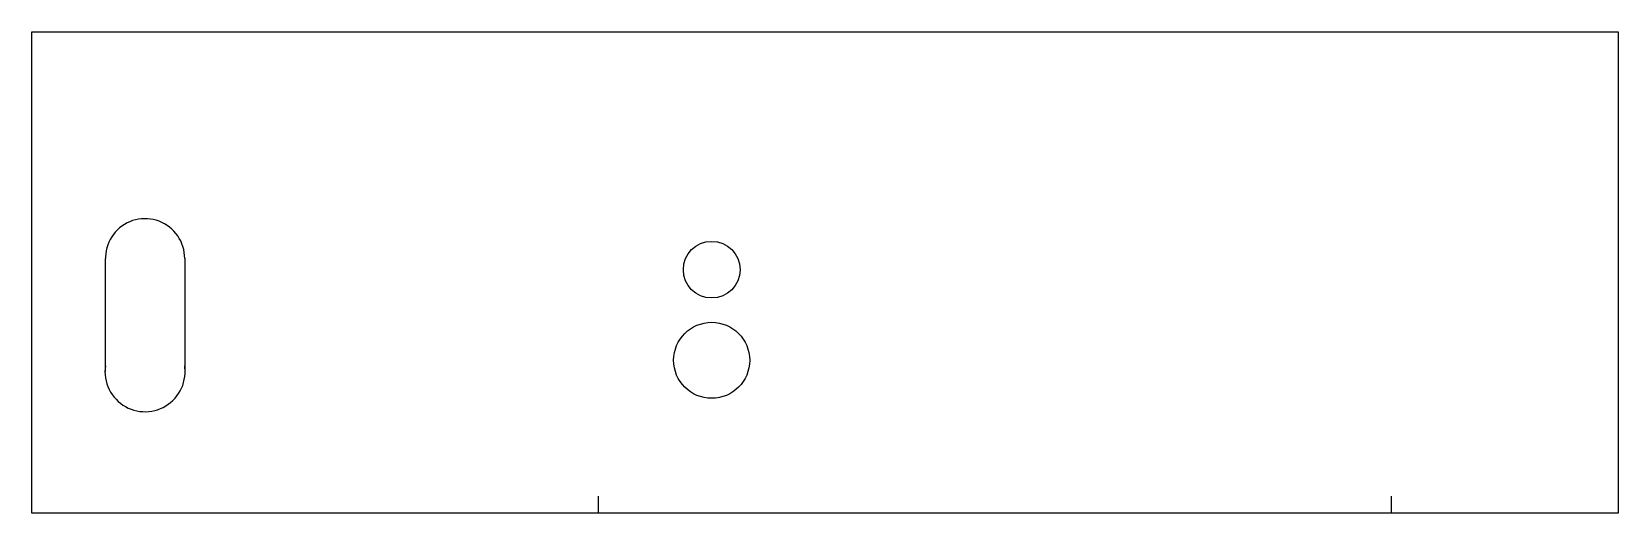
# Model space of a CAD drawing. Extents: x 40 to 320, y 195 to 280.
import ezdxf

# ---------------------------------------------------------------- set-up
doc = ezdxf.new("R2010")
doc.units = 0
doc.header["$LTSCALE"] = 10
doc.layers.add('Layer_1', color=7, linetype='CONTINUOUS')

msp = doc.modelspace()

# ---------------------------------------------------------------- linework, layer by layer
at = {"layer": 'Layer_1', "color": 1, "linetype": 'CONTINUOUS'}
for p, q in [((53, 220), (53, 240)), ((67, 240), (67, 220))]:
    msp.add_line(p, q, dxfattribs=at)
at = {"layer": 'Layer_1', "color": 7, "linetype": 'CONTINUOUS'}
for p, q in [((140, 195), (140, 198)), ((280, 195), (280, 198))]:
    msp.add_line(p, q, dxfattribs=at)
at = {"layer": 'Layer_1', "color": 1, "linetype": 'CONTINUOUS', "flags": 128}
for points in [[(319, 195), (40, 195), (40, 280), (319, 280)], [(293, 280), (320, 280), (320, 195), (293, 195)], [(67, 240), (66.98, 240.53), (66.92, 241.05), (66.82, 241.57), (66.68, 242.08), (66.51, 242.58), (66.29, 243.07), (66.04, 243.53), (65.76, 243.98), (65.44, 244.4), (65.09, 244.8), (64.72, 245.17), (64.31, 245.51), (63.88, 245.82), (63.43, 246.1), (62.96, 246.34), (62.47, 246.55), (61.97, 246.72), (61.46, 246.85), (60.94, 246.94), (60.41, 246.99), (59.88, 247), (59.35, 246.97), (58.83, 246.9), (58.31, 246.79), (57.8, 246.65), (57.31, 246.46), (56.83, 246.24), (56.37, 245.98), (55.92, 245.69), (55.51, 245.37), (55.11, 245.01), (54.75, 244.63), (54.41, 244.22), (54.11, 243.78), (53.84, 243.33), (53.61, 242.85), (53.41, 242.36), (53.25, 241.86), (53.13, 241.34), (53.05, 240.82), (53.01, 240.29), (53, 240)], [(53, 221), (52.94, 220.47), (52.93, 219.94), (52.95, 219.41), (53.02, 218.88), (53.12, 218.36), (53.26, 217.85), (53.45, 217.35), (53.66, 216.86), (53.92, 216.39), (54.21, 215.95), (54.53, 215.52), (54.88, 215.12), (55.26, 214.75), (55.67, 214.41), (56.1, 214.1), (56.55, 213.83), (57.03, 213.58), (57.52, 213.38), (58.02, 213.21), (58.54, 213.08), (59.06, 212.99), (59.59, 212.94), (60.12, 212.93), (60.65, 212.96), (61.18, 213.03), (61.7, 213.14), (62.21, 213.28), (62.71, 213.47), (63.19, 213.69), (63.66, 213.95), (64.1, 214.24), (64.52, 214.57), (64.92, 214.92), (65.29, 215.3), (65.63, 215.72), (65.93, 216.15), (66.2, 216.61), (66.44, 217.08), (66.64, 217.58), (66.81, 218.08), (66.93, 218.6), (67.02, 219.12), (67.06, 219.65), (67.07, 220.18), (67.03, 220.71), (67, 221)]]:
    msp.add_lwpolyline(points, dxfattribs=at)
at = {"layer": 'Layer_1', "color": 1, "linetype": 'CONTINUOUS'}
for centre, radius in [((160, 238), 5), ((160, 222), 6.71)]:
    msp.add_circle(centre, radius, dxfattribs=at)

doc.saveas('drawing.dxf')
